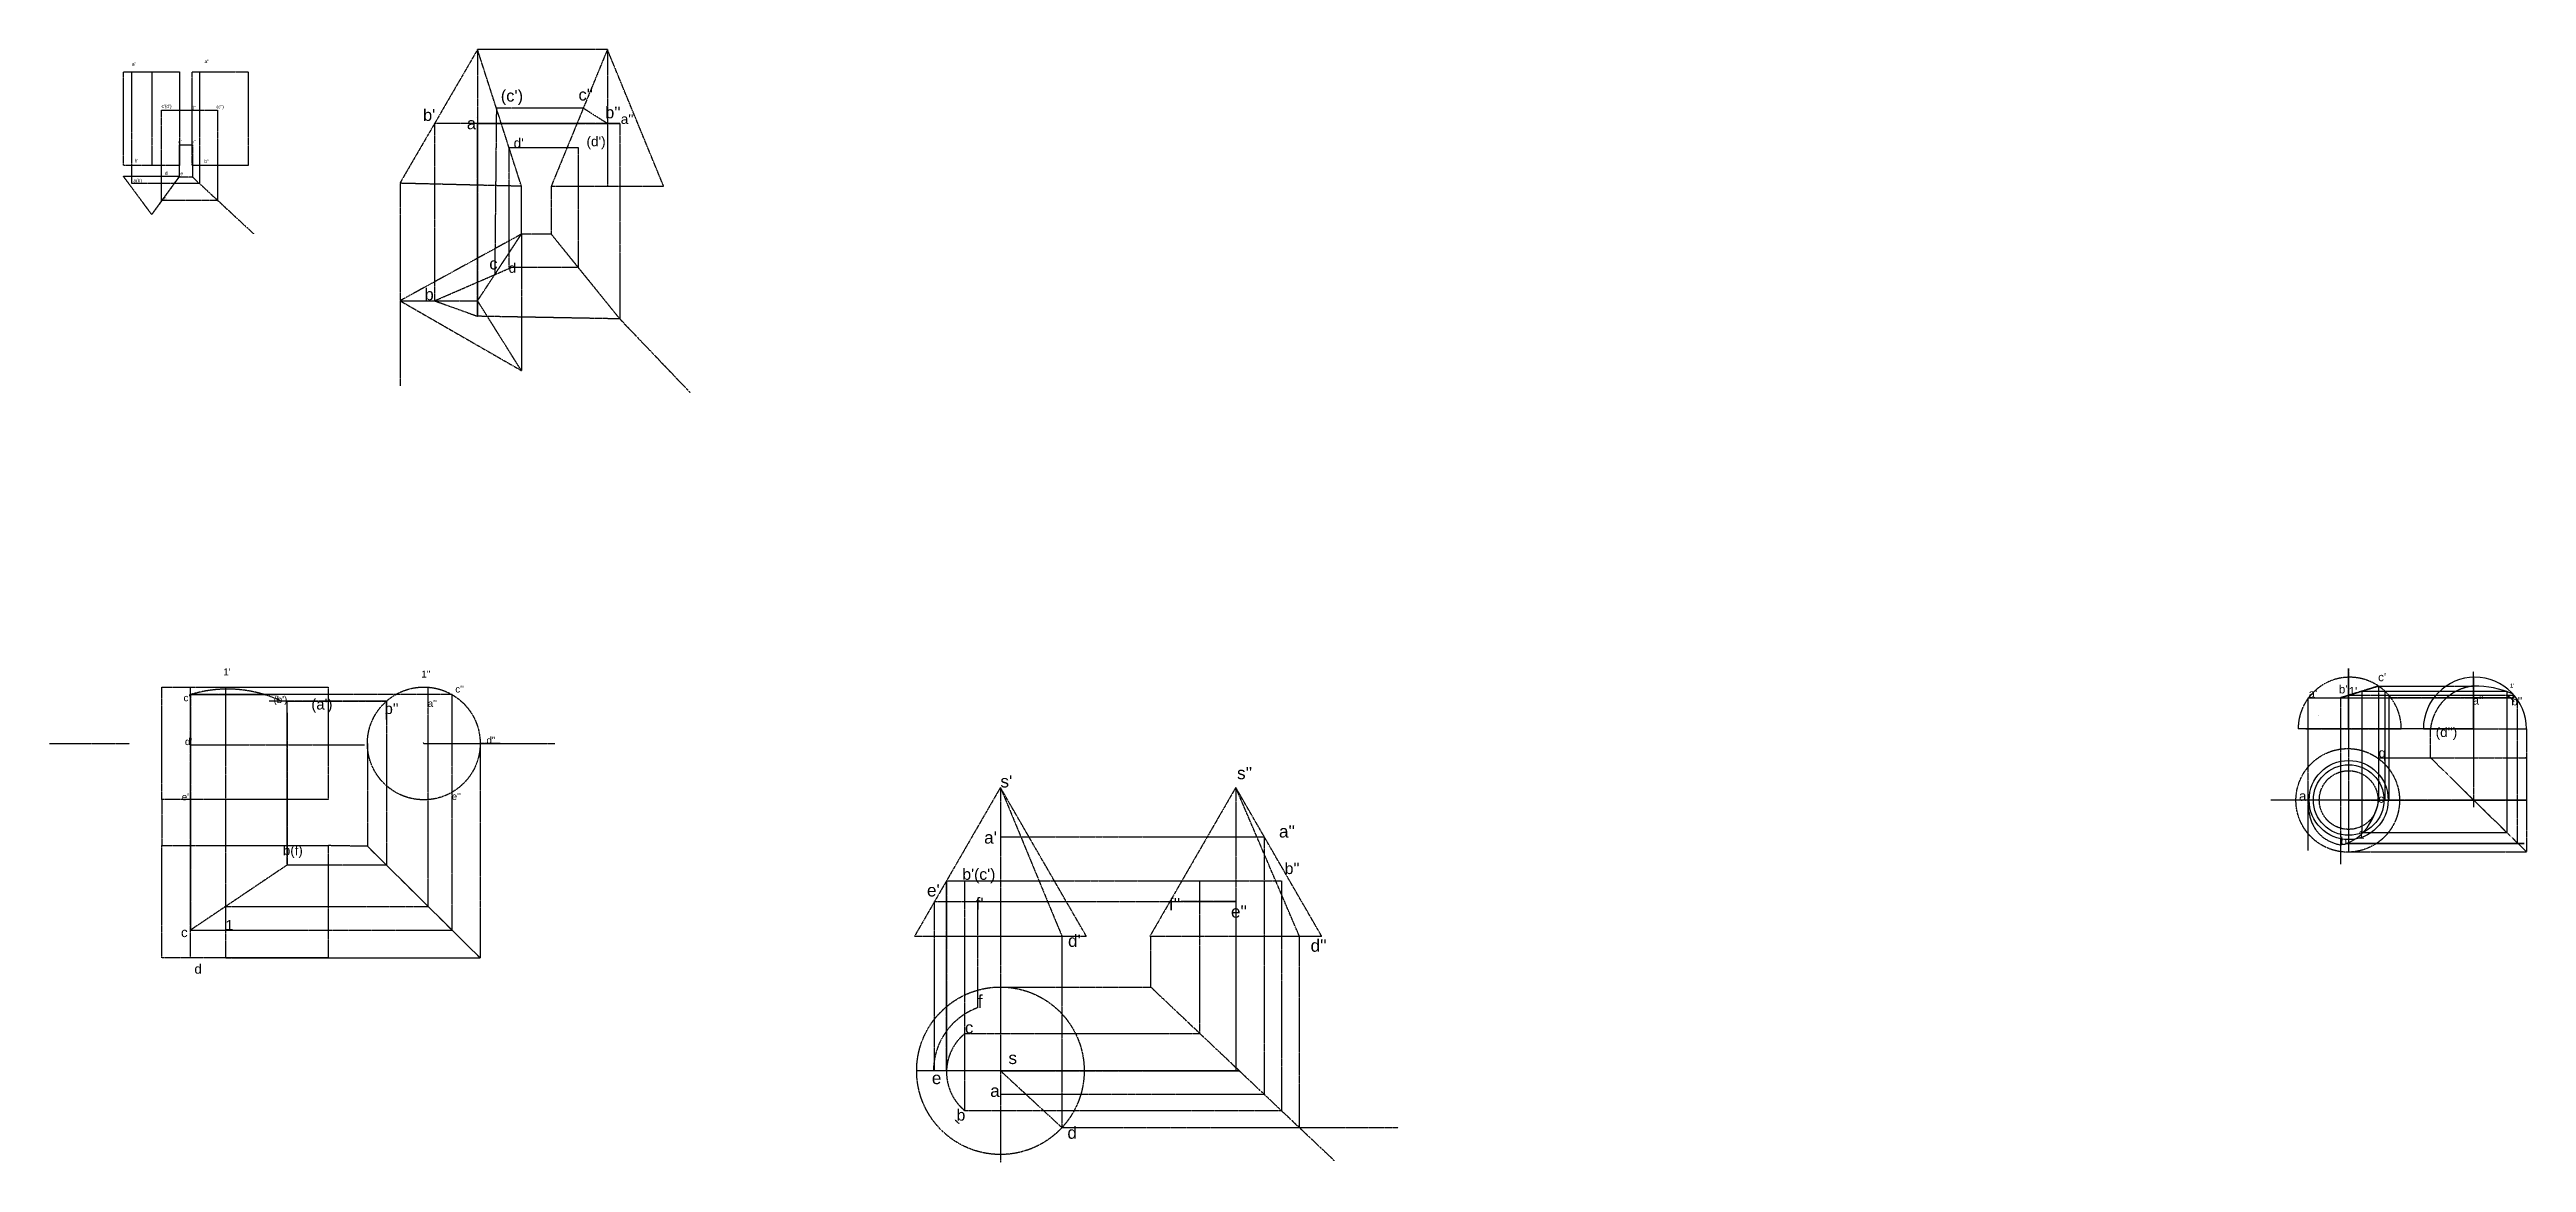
# Model space of a CAD drawing. Header units: millimetres. Extents: x 1265 to 167405, y -59399 to 15259.
import ezdxf

# ---------------------------------------------------------------- set-up
doc = ezdxf.new("R2010")
doc.units = ezdxf.units.MM
doc.linetypes.add('PHANTOM2', pattern=[31.75, 15.875, -3.175, 3.175, -3.175, 3.175, -3.175])
doc.layers.get('0').update_dxf_attribs({"linetype": 'PHANTOM2'})
doc.layers.add('图层1', color=7, linetype='PHANTOM2')
doc.styles.add('Annotative', font='arial.ttf')

msp = doc.modelspace()

# ---------------------------------------------------------------- linework, layer by layer
for p, q in [((29974, 15259), (24774, 6309)), ((32912, 6110), (29974, 15259)), ((38684, 15259), (38684, 6093)), ((8120, 13754), (8120, 7473)), ((38684, 10291), (27087, 10291)), ((38684, 10291), (37066, 11323)), ((39512, 10291), (38684, 10291)), ((6220, 6757), (9986, 6757)), ((8120, 4192), (6220, 6757)), ((8120, 4192), (9986, 6757)), ((9986, 6757), (8120, 4192)), ((24774, 6309), (32912, 6110)), ((32912, 2872), (24774, -1594)), ((29974, -1594), (32912, 2872)), ((31127, 158), (32912, 2872)), ((32912, 2872), (32912, -6276)), ((27087, -1594), (31127, 158)), ((31127, 158), (32236, 640)), ((24774, -1594), (32912, -6276)), ((24774, -1594), (29974, -1594)), ((27087, -1594), (29974, -2633)), ((32912, -6276), (29974, -1594)), ((10718, -45682), (10718, -27520)), ((17199, -39447), (10718, -43813)), ((19944, -39447), (17199, -39447)), ((13062, -45682), (30150, -45682))]:
    msp.add_line(p, q)
at = {"color": 116, "true_color": 0x136734}
for p, q in [((38684, 15259), (29974, 15259)), ((29974, 15259), (29974, -2633)), ((27087, 10291), (27087, 6253)), ((29974, -2633), (29974, 10291)), ((29974, 10291), (39512, 10291)), ((31238, 11323), (31127, 158)), ((37066, 11323), (31238, 11323)), ((39512, 10291), (39512, -2810)), ((24774, 6309), (24774, -7302)), ((27087, 6253), (27087, -324)), ((32912, 2872), (32912, 6110)), ((34915, 6093), (34915, 2872)), ((34915, 2872), (32912, 2872)), ((34915, 2872), (39512, -2810)), ((27087, -324), (27087, -1594)), ((39512, -2810), (29974, -2633)), ((39512, -2810), (44223, -7740)), ((28262, -28016), (10718, -28016)), ((10718, -28016), (10718, -43813)), ((28262, -34562), (28262, -28016)), ((23857, -29676), (23857, -28462)), ((23857, -28462), (23857, -39447)), ((22586, -31289), (22586, -38189)), ((26368, -31289), (26302, -31247)), ((26368, -31289), (26302, -31247)), ((26368, -31289), (26368, -31289)), ((26368, -31289), (26368, -31289)), ((26368, -31289), (26368, -31289)), ((31502, -31289), (30150, -31289)), ((30150, -31289), (30150, -45682)), ((28262, -43813), (28262, -34562)), ((8787, -35058), (8787, -38144)), ((22586, -38189), (19944, -38144)), ((22586, -38189), (30150, -45682)), ((23857, -39447), (19944, -39447)), ((10718, -43813), (28262, -43813)), ((19944, -45682), (30150, -45682))]:
    msp.add_line(p, q, dxfattribs=at)
at = {"color": 116}
for p, q in [((10718, -28016), (16473, -28016)), ((13062, -27520), (13062, -42234)), ((26669, -42234), (26669, -27508)), ((23857, -28462), (16005, -28462)), ((17199, -28462), (23857, -28462)), ((17199, -29246), (17199, -28462)), ((17199, -28462), (23857, -28462)), ((17199, -39447), (17199, -29246)), ((17199, -29246), (17199, -39447)), ((13062, -42234), (26669, -42234)), ((13062, -42234), (13062, -45682)), ((19944, -45682), (30150, -45682))]:
    msp.add_line(p, q, dxfattribs=at)
at = {"color": 244, "true_color": 0x991b1e}
for p, q in [((1265, -31289), (6638, -31289)), ((10707, -31381), (22390, -31381)), ((26368, -31289), (35147, -31289))]:
    msp.add_line(p, q, dxfattribs=at)
for points in [[(42454, 6093), (38684, 15259), (34915, 6093)], [(6224, 13754), (9975, 13754), (9975, 7473), (6224, 7473)], [(10838, 13754), (14590, 13754), (14590, 7473), (10838, 7473)], [(9975, 7473), (9975, 7473), (9975, 8877), (9975, 8877)], [(8787, -27520), (19944, -27520), (19944, -35058), (8787, -35058)], [(8787, -38144), (19944, -38144), (19944, -45682), (8787, -45682)]]:
    msp.add_lwpolyline(points, close=True)
at = {"color": 116, "true_color": 0x136734}
msp.add_lwpolyline([(32086, 8683), (36721, 8683), (36721, 640), (32086, 640)], close=True, dxfattribs=at)
at = {"color": 0}
for points in [[(70809, -44223), (65046, -34243), (59284, -44223)], [(86594, -44223), (80832, -34243), (75069, -44223)]]:
    msp.add_lwpolyline(points, close=True, dxfattribs=at)
msp.add_circle((26368, -31289), 3782, dxfattribs=at)
msp.add_arc((13201, -36108), 8464, 64.60943, 107.05462)
at = {"layer": '图层1', "color": 114, "true_color": 0x139b48}
for p, q in [((10851, 6708), (12539, 5142)), ((12539, 5142), (14948, 2907))]:
    msp.add_line(p, q, dxfattribs=at)
at = {"layer": '图层1', "color": 116, "true_color": 0x136734}
for p, q in [((155479, -30308), (155479, -26262)), ((155479, -26262), (155479, -38318)), ((163863, -30308), (163863, -26458)), ((152747, -28240), (152747, -38475)), ((155479, -28057), (166572, -28057)), ((157478, -27439), (163863, -27439)), ((166380, -28223), (158307, -28223)), ((163863, -26852), (163863, -35567)), ((166783, -28360), (166783, -37996)), ((154942, -30308), (154942, -39379)), ((157478, -30308), (157478, -32245)), ((160967, -32245), (160967, -30308)), ((167405, -30308), (167405, -32245)), ((167405, -30308), (167405, -38560)), ((157478, -32245), (167330, -32245)), ((163863, -35086), (160967, -32245)), ((167405, -32245), (167330, -32245)), ((167330, -32245), (167405, -32245)), ((167405, -32245), (167405, -36098)), ((65046, -34243), (65046, -50016)), ((80832, -34243), (80832, -53247)), ((85099, -44223), (80832, -34243)), ((167405, -35086), (150251, -35086)), ((155479, -35086), (167405, -35086)), ((157478, -35086), (163594, -35086)), ((167405, -38560), (163863, -35086)), ((65046, -37561), (82747, -37561)), ((82747, -37561), (82747, -54836)), ((155479, -38318), (155479, -38560)), ((155479, -38560), (167405, -38560)), ((61431, -40504), (61431, -53247)), ((61431, -53247), (61431, -40504)), ((61431, -40504), (83509, -40504)), ((62669, -55934), (62669, -40504)), ((83509, -40504), (83509, -40504)), ((83509, -40504), (83909, -40504)), ((83909, -40504), (83909, -55934)), ((63514, -41892), (63514, -49026)), ((69172, -44223), (69172, -57059)), ((75126, -47629), (75126, -44223)), ((85099, -57059), (85099, -44223)), ((65046, -47629), (75126, -47629)), ((75126, -47629), (82747, -54836)), ((65046, -50953), (65046, -59399)), ((65046, -55934), (62669, -55934)), ((82747, -54836), (65046, -54836)), ((83909, -55934), (65046, -55934)), ((82747, -54836), (87426, -59260)), ((69172, -57059), (91723, -57059))]:
    msp.add_line(p, q, dxfattribs=at)
at = {"layer": '图层1'}
for p, q in [((152793, -28223), (154942, -28223)), ((154942, -28223), (157478, -27439)), ((157478, -27439), (154942, -28223)), ((154942, -28223), (166380, -28223)), ((154942, -28223), (154942, -30308)), ((157478, -27439), (157478, -35086)), ((163863, -27439), (163863, -30308)), ((163863, -28223), (166572, -28223)), ((152608, -30308), (152093, -30308)), ((154942, -30308), (152093, -30308)), ((152608, -30308), (159007, -30308)), ((163863, -30308), (154822, -30308)), ((154942, -30308), (154942, -30308)), ((160491, -30308), (164341, -30308)), ((164341, -30308), (167405, -30308)), ((80832, -41892), (77139, -41892))]:
    msp.add_line(p, q, dxfattribs=at)
at = {"layer": '图层1', "color": 116, "linetype": 'ByBlock', "true_color": 0x136734}
for p, q in [((157907, -27779), (157907, -35086)), ((158173, -28057), (158173, -35086)), ((156377, -36837), (156377, -36837))]:
    msp.add_line(p, q, dxfattribs=at)
at = {"layer": '图层1', "color": 0}
for p, q in [((65046, -34243), (69172, -44223)), ((65046, -50016), (65046, -50953)), ((81067, -53247), (59429, -53247)), ((65046, -53247), (81067, -53247)), ((65046, -53247), (69172, -57059)), ((65046, -59399), (65046, -59399))]:
    msp.add_line(p, q, dxfattribs=at)
at = {"layer": '图层1', "color": 116}
for p, q in [((78422, -50745), (78422, -40504)), ((62669, -50745), (78422, -50745))]:
    msp.add_line(p, q, dxfattribs=at)
at = {"layer": '图层1', "color": 114, "true_color": 0x139b48}
msp.add_lwpolyline([(11317, 13754), (11317, 6276), (6791, 6276), (6791, 13754)], dxfattribs=at)
for points in [[(8781, 11185), (12539, 11185), (12539, 5142), (8781, 5142)], [(9975, 8877), (10851, 8877), (10851, 6708), (9975, 6708)]]:
    msp.add_lwpolyline(points, close=True, dxfattribs=at)
at = {"layer": '图层1', "color": 116, "linetype": 'ByBlock', "true_color": 0x136734}
for points in [[(156377, -27779), (166096, -27779), (166096, -37276), (156377, -37276)], [(155259, -37996), (167256, -37996), (167256, -37996), (155259, -37996)]]:
    msp.add_lwpolyline(points, close=True, dxfattribs=at)
at = {"layer": '图层1', "color": 116, "true_color": 0x136734}
msp.add_lwpolyline([(60630, -41892), (80832, -41892), (80832, -53247), (60630, -53247)], close=True, dxfattribs=at)
for centre, radius in [((153480, -29427), 5), ((155479, -35086), 1968)]:
    msp.add_circle(centre, radius, dxfattribs=at)
at = {"layer": '图层1'}
msp.add_circle((155418, -35107), 3474, dxfattribs=at)
at = {"layer": '图层1', "color": 116, "linetype": 'ByBlock', "true_color": 0x136734}
msp.add_circle((155479, -35086), 2651, dxfattribs=at)
at = {"layer": '图层1', "linetype": 'ByBlock'}
msp.add_circle((155479, -35086), 2367, dxfattribs=at)
at = {"layer": '图层1', "color": 0}
msp.add_circle((65046, -53247), 5618, dxfattribs=at)
at = {"layer": '图层1'}
for centre, radius, start, end in [((155550, -30308), 3457, 0, 180), ((164186, -30662), 3239, 95.71851, 173.73357), ((65046, -53247), 4490, 109.95401, 180), ((65046, -53247), 4490, 226.96435, 232.20342)]:
    msp.add_arc(centre, radius, start, end, dxfattribs=at)
at = {"layer": '图层1', "linetype": 'ByBlock'}
msp.add_arc((163948, -30308), 3457, 0, 180, dxfattribs=at)
at = {"layer": '图层1', "color": 7, "linetype": 'ByBlock', "true_color": 0xffffff}
msp.add_arc((163912, -34034), 6595, 67.00173, 90.41985, dxfattribs=at)
at = {"layer": '图层1', "color": 116, "true_color": 0x136734}
for centre, radius, start, end in [((164186, -30662), 3239, 42.55765, 53.54797), ((64766, -53340), 3336, 128.94669, 231.05331)]:
    msp.add_arc(centre, radius, start, end, dxfattribs=at)
at = {"layer": '图层1', "color": 116, "linetype": 'ByBlock', "true_color": 0x136734}
msp.add_arc((166227, -28162), 329, 349.44389, 37.31284, dxfattribs=at)
at = {"layer": '图层1', "linetype": 'ByBlock'}
for points, degree in [([(152747, -35086), (152747, -37626), (154942, -38102)], 2), ([(154942, -38102), (157135, -37653), (157478, -35086), (157527, -35086)], 3)]:
    msp.add_open_spline(points, degree=degree, dxfattribs=at)

# ---------------------------------------------------------------- texts
at = {"color": 116, "true_color": 0x136734, "style": 'Annotative'}
for s, height, p in [("(c')", 788.5, (31532, 11767)), ("c''", 788.5, (36747, 11837)), ("b'", 788.5, (26317, 10473)), ("a'", 788.5, (29257, 9914)), ("b''", 788.5, (38532, 10648)), ("a''", 650.4, (39582, 10271)), ("d'", 650.4, (32395, 8663)), ("(d')", 650.4, (37281, 8771)), ('c', 789, (30762, 507)), ('d', 650, (32058, 284)), ('b', 789, (26422, -1556)), ("(a')", 718.9, (18824, -29016)), ("b''", 718.9, (23733, -29314)), ('1', 679, (13062, -43813))]:
    msp.add_text(s, height=height, dxfattribs=at).set_placement(p)
at = {"color": 116, "style": 'Annotative'}
for s, height, p in [("1'", 464.7, (12926, -26724)), ("1''", 464.7, (26203, -26868)), ("c'", 464.7, (10254, -28459)), ("(b')", 464.7, (16295, -28581)), ("c''", 464.7, (28484, -27875)), ("a''", 464.7, (26636, -28835)), ("d'", 464.7, (10349, -31400)), ("d''", 464.7, (30573, -31306)), ("e'", 464.7, (10134, -35107)), ("e''", 464.7, (28244, -35072)), ('b(f)', 635.7, (16920, -38785)), ('c', 636, (10083, -44280)), ('d', 636, (10983, -46736))]:
    msp.add_text(s, height=height, dxfattribs=at).set_placement(p)
at = {"layer": '图层1', "color": 114, "true_color": 0x139b48, "style": 'Annotative'}
for s, height, p in [("a'", 228.1, (6791, 14169)), ("a''", 228.1, (11664, 14353)), ("c'(d')", 228.1, (8779, 11348)), ("d''", 228.1, (10804, 11246)), ("(c'')", 228.1, (12462, 11307)), ("e'", 228.1, (9884, 8956)), ("e''", 228.1, (10763, 8956)), ("b'", 228.1, (6978, 7689)), ('d', 228, (9004, 6851)), ('e', 228, (10047, 6830)), ("b''", 228.1, (11643, 7648)), ('a(b)', 228.1, (6897, 6360)), ('c', 228, (8943, 5154))]:
    msp.add_text(s, height=height, dxfattribs=at).set_placement(p)
at = {"layer": '图层1', "color": 116, "true_color": 0x136734, "style": 'Annotative'}
for s, height, p in [("c'", 553, (157458, -27116)), ("a'", 553, (152793, -28223)), ("b'", 553, (154823, -27934)), ("1'", 550.4, (155479, -28057)), ("a''", 553, (163795, -28681)), ("b''", 553, (166394, -28735)), ("(d'')", 645.2, (161316, -30858)), ("s''", 822.8, (80917, -33690)), ('q', 645, (157478, -32245)), ("s'", 822.8, (65046, -34243)), ('a', 645, (152143, -35137)), ("a'", 822.8, (63953, -38009)), ("a''", 822.8, (83730, -37601)), ("b'(c')", 754.4, (62491, -40439)), ("b''", 754.4, (84114, -40051)), ("e'", 822.8, (60119, -41553)), ("f'", 822.8, (63382, -42450)), ("f''", 822.8, (76349, -42491)), ("e''", 822.8, (80509, -42979)), ("d'", 822.8, (69580, -44935)), ("d''", 822.8, (85851, -45261)), ('f', 868, (63514, -49026)), ('c', 797, (62669, -50745)), ('s', 823, (65584, -52798)), ('e', 823, (60446, -54143)), ('a', 823, (64360, -54999)), ('b', 754, (62105, -56591)), ('d', 823, (69539, -57810))]:
    msp.add_text(s, height=height, dxfattribs=at).set_placement(p)
at = {"layer": '图层1', "color": 116, "linetype": 'ByBlock', "true_color": 0x136734, "style": 'Annotative'}
for s, height, p in [("1'", 267.9, (166304, -27541)), ('c', 537, (157468, -35269)), ('b', 537, (154942, -38102)), ('1', 537, (156129, -37677))]:
    msp.add_text(s, height=height, dxfattribs=at).set_placement(p)

doc.saveas('drawing.dxf')
